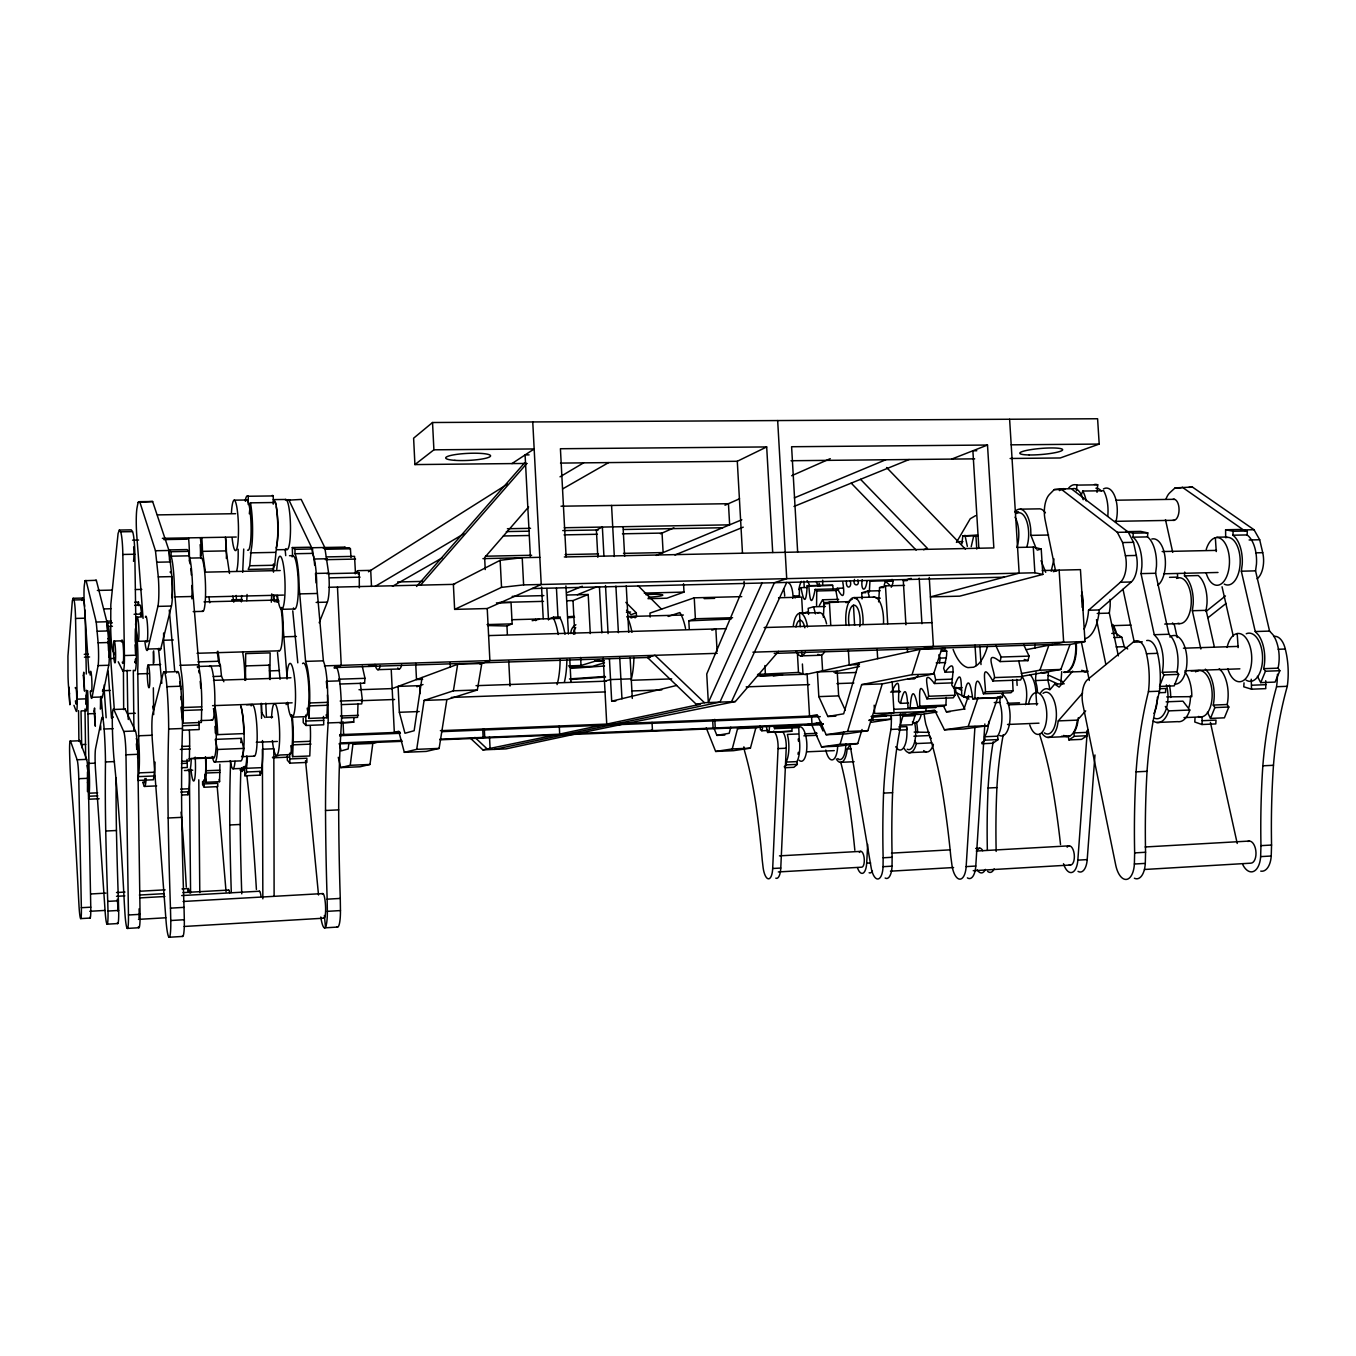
<?xml version="1.0" encoding="UTF-8"?>
<svg xmlns="http://www.w3.org/2000/svg" width="1356" height="1356" viewBox="0 0 1356 1356"><rect width="100%" height="100%" fill="white"/><g stroke="black" fill="none" stroke-linecap="round" stroke-linejoin="round"><path stroke-width="1.5" d="M940.708 651.66C951.404 643.541 944.725 663.643 943.657 668.372L945.115 672.203C957.472 655.067 951.641 677.458 951.861 685.255L953.76 687.933C962.201 664.135 960.929 684.797 961.862 695.798L963.997 697.035C967.269 675.288 970.438 681.119 972.727 698.815L974.913 698.442C975.167 682.882 976.625 671.118 983.422 693.797L985.456 691.814C985.49 682 980.422 659.185 992.863 681L1020.627 680L1022.322 676.593L1018.695 660.796M169.127 549.909L171.059 551.706L171.127 556.18A31.341 3.627 88.2 0 1 174.432 589.284L180.907 669.491A31.764 3.746 87.9 0 1 183.314 707.51L183.043 723.155L201.383 722.46L201.705 706.849A31.697 3.949 87.9 0 0 199.23 668.915L192.569 588.86A31.273 3.831 88.2 0 0 189.162 555.824L189.094 551.367L187.06 549.57L169.127 549.909L169.483 560.248M248.233 504.534L248.25 496.262L273.268 495.923L273.234 504.178M983.422 693.797L1010.966 692.746L1013.051 690.78L1012.593 679.881M87.462 791.616L87.513 782.598M799.26 595.759L799.481 588.843L800.972 587.673L806.888 587.521M850.043 744.614L871.128 867.535A16.069 6.187 86.2 0 0 877.891 878.993A16.069 6.187 86.2 0 0 883.044 866.687L883.146 857.789A504.398 236.741 85 0 1 883.57 793.107A236.758 100.802 86.1 0 1 890.943 729.426A44.307 17.187 87.7 0 0 891.333 716.782M287.218 678.814L283.302 629.642A29.646 4.661 88.2 0 0 281.709 607.454M885.146 878.027A16.052 6.238 86.2 0 0 892.028 866.162L892.129 857.28A503.754 238.503 85 0 1 892.587 792.667A236.486 101.581 86.1 0 1 900.028 729.053A44.256 17.323 87.7 0 0 900.316 713.849M135.363 628.76L135.176 640.829A11.696 1.186 88 0 1 136.261 653.626M292.303 547.553L309.761 547.231L312.524 548.977L312.558 553.384A30.866 5.255 88.4 0 1 316.745 585.962L323.389 660.83L324.694 664.915A31.29 5.424 87.9 0 1 327.508 702.323L326.847 717.748L308.999 718.426L309.626 702.967A31.341 5.221 87.9 0 0 306.846 665.474L305.592 661.389L299.083 586.385A30.917 5.051 88.3 0 0 294.998 553.74L294.964 549.316L292.303 547.553L292.54 555.824M946.251 697.425L945.912 705.12L943.962 706.205L917.859 707.222C914.012 687.577 911.266 690.628 910.062 708.51L908.096 708.069C907.028 694.916 905.655 681.254 900.486 703.357L898.638 701.459C898.147 693.238 901.452 671.644 891.909 691.374L899.774 691.085M1134.379 864.026L1134.65 852.89A674.627 420.411 82.6 0 1 1136.091 771.852A304.422 166.432 85.2 0 1 1148.447 691.611A55.41 26.9 88.1 0 0 1146.464 653.711A20.374 10.001 88.3 0 0 1133.192 642.185L1087.58 679.61A19.594 9.272 87.8 0 0 1082.919 704.696L1115.734 865.128A20.086 9.662 85.5 0 0 1126.158 879.434A20.086 9.662 85.5 0 0 1134.379 864.026L1145.295 863.382L1145.566 852.263A673.474 423.14 82.5 0 1 1147.04 771.327A303.981 167.602 85.1 0 1 1159.516 691.187A55.342 27.086 88.1 0 0 1157.549 653.338A20.34 10.085 88.3 0 0 1146.684 640.54M1242.74 864.586A19.798 10.492 85.1 0 0 1253.673 871.366A19.798 10.492 85.1 0 0 1260.639 856.619L1260.961 845.652A661.575 451.09 81.4 0 1 1262.843 765.801A299.286 179.755 84.7 0 1 1276.555 686.729A54.579 29.171 88.1 0 0 1277.454 674.237M1260.741 871.128A19.764 10.56 85.1 0 0 1271.233 856.009L1271.555 845.042A660.491 453.582 81.2 0 1 1273.47 765.293A298.862 180.857 84.6 0 1 1287.285 686.305A54.511 29.357 88.1 0 0 1285.285 649.032A20.035 10.916 88.4 0 0 1273.589 636.456M976.778 549.044L975.964 536.705L973.761 535.756L971.218 546.621M340.051 723.002L353.73 722.189L353.899 717.629M241.368 601.895L241.656 595.555M242.69 572.3L243.724 549.044M246.775 600.725L247.063 594.47M245.639 680.407A28.323 4.034 88 0 0 245.504 673L245.69 653.609L270.149 652.863L269.912 672.203A28.239 4.288 88 0 1 270.03 679.593M249.741 565.757L251.233 549.655A29.374 4.288 88.5 0 0 250.436 502.839L275.59 502.483A29.29 4.56 88.5 0 1 276.302 549.163L274.692 565.232L273.048 568.893L248.216 569.418L249.741 565.757L274.692 565.232M743.868 746.817A39.036 13.34 87.6 0 0 744.546 750.919A176.772 56.24 86.7 0 1 755.817 803.854A322.084 96.937 86.5 0 1 762.241 860.145L763.157 867.942A14.306 4.899 86.4 0 0 768.428 878.807A14.306 4.899 86.4 0 0 772.683 868.501L778.056 748.58A14.441 5.034 87.5 0 0 773.632 731.172M775.802 878.18A14.289 4.949 86.4 0 0 780.768 868.043L786.226 748.224A14.424 5.068 87.5 0 0 783.056 732.155M326.813 573.69L359.238 572.978L359.34 587.792M784.87 767.699L793.887 767.293L797.345 764.377L796.955 761.614A20.171 7.17 87.5 0 0 799.209 738.579L798.684 725.613M271.319 602.2L271.759 593.877M1133.04 537.179L1133.243 533.162L1126.158 531.654L1140.616 531.383L1147.769 532.891L1147.549 536.908A28.086 13.865 89.7 0 1 1156.448 566.418L1155.617 573.266L1168.94 634.252L1172.092 637.896A28.425 14.255 88.3 0 1 1177.025 671.796L1178.703 674.373L1174.245 685.865L1159.533 686.424L1163.957 674.915L1162.278 672.322A28.476 14.119 88.3 0 0 1157.38 638.371L1154.261 634.71L1141.023 573.622L1141.854 566.757A28.137 13.729 89.7 0 0 1133.04 537.179L1147.549 536.908M857.433 867.637A14.153 5.373 86.3 0 0 863.009 873.179A14.153 5.373 86.3 0 0 866.687 863.162L867.687 844.432M134.651 605.352L140.363 605.2L141.736 614.065L141.566 616.946L135.854 617.099M355.425 572.351L354.543 556.35L326.389 556.909M78.902 740.918L78.546 710.663M1200.874 649.015L1192.348 610.725L1193.178 604.234A26.764 13.594 89.2 0 0 1184.483 575.876L1184.703 572.062M1195.009 718.239L1194.789 722.019L1201.958 724.511L1215.79 723.918L1216.01 720.121L1202.179 720.697L1201.958 724.511M86.106 703.391L86.157 695.018M1257.419 676.322L1260.724 682.627L1275.081 682.085L1279.861 670.712L1278.081 668.152A28.086 15.187 88.4 0 0 1272.928 634.693L1269.572 631.099L1255.554 570.859L1256.47 564.079A27.764 14.763 89.9 0 0 1247.096 534.942L1247.334 530.976L1239.706 529.484L1225.604 529.755L1225.671 537.637M99.141 798.752L88.632 799.226L89.208 793.209A21.781 1.763 87.7 0 0 89.021 768.428L87.92 710.29A21.95 1.78 87.9 0 0 87.615 690.577M85.699 759.411L85.004 709.019M1260.724 682.627L1265.453 671.237L1263.69 668.678A28.137 15.052 88.3 0 0 1258.571 635.15L1255.249 631.54L1241.333 571.198L1242.232 564.418A27.798 14.628 89.9 0 0 1232.909 535.213L1233.146 531.247L1225.604 529.755M1244.028 682.865L1243.774 686.814L1251.503 689.187L1265.775 688.645L1265.707 680.695M769.598 725.901L769.038 732.189L767.598 732.426L766.343 726.443M924.165 714.222A47.392 19.679 87.8 0 0 925.86 724.29A211.807 80.716 86.3 0 1 941.895 788.192A382.528 136.583 86.1 0 1 950.793 856.484L952.065 865.959A17.408 7.255 86 0 0 959.76 879.146A17.408 7.255 86 0 0 966.15 866.603L974.964 726.443M1251.503 689.187L1251.266 679.22M823.668 606.488L823.923 602.589L822.584 599.776L838.635 599.352M917.859 707.222L919.758 706.137C919.639 694.611 918.232 677.102 926.945 698.832L953.268 697.832L954.963 695.272L954.268 687.475M967.37 877.874A17.374 7.305 86 0 0 975.778 866.043L984.846 723.951M189.365 730.494A30.391 3.644 87.8 0 1 189.62 746.122L189.332 760.987L181.518 761.309M981.88 743.715L992.931 743.241L998.118 739.579L997.541 736.189A24.578 10.662 87.6 0 0 1001.152 707.985L999.83 702.374L1000.236 696.12M1037.459 691.984A23.544 10.543 87.9 0 0 1036.781 685.882L1035.476 680.543L1036.052 672.22M1049.68 689.458A23.51 10.645 87.9 0 0 1049.137 685.424L1047.832 680.085L1048.408 671.779M1060.85 683.831L1061.714 671.576M219.858 764.275A23.679 3.102 87.7 0 1 219.825 770.174L219.553 781.683L205.909 782.276L206.163 770.75A23.713 2.983 87.7 0 0 205.993 758.614M360.34 683.17L362.374 700.255L361.679 703.883L341.526 704.611M1063.494 863.721A17.17 7.899 85.7 0 0 1071.833 872.467A17.17 7.899 85.7 0 0 1077.834 860.145L1087.342 730.24M1078.003 871.349A17.153 7.95 85.7 0 0 1087.207 859.602L1094.97 754.953M123.667 709.578L123.43 669.678M155.059 762.089A26.984 2.865 87.8 0 1 154.415 772.225L153.398 779.785L137.837 780.446L138.787 772.886A27.018 2.712 87.8 0 0 138.787 741.986L137.736 669.457A27.29 2.763 88 0 0 136.803 636.049L135.549 623.777M133.922 729.867L133.312 670.237M1055.646 571.334L1045.086 519.721A19.154 8.78 -89.8 0 1 1049.459 494.431L1054.256 489.584L1060.799 488.889L1117.344 532.332L1122.599 542.553L1125.412 555.689A20.12 9.729 89.6 0 1 1120.412 582.249L1088.546 610.251L1088.326 613.031A35.629 16.611 89 0 1 1084.122 629.116M1060.799 488.889L1071.291 488.736L1128.243 532.128L1133.531 542.332L1136.362 555.452A20.103 9.797 89.7 0 1 1131.311 581.978L1099.207 609.946L1098.97 612.726A35.578 16.73 89.1 0 1 1085.105 638.693M340.22 684.017L364.578 683.187L364.984 678.322L362.272 666.186M961.896 543.875L962.794 535.942L977.574 535.027M1076.444 490.753L1076.969 485.109L1097.733 484.821L1097.021 492.347M242.605 768.801L242.334 771.53L241.622 767.733M249.334 513.805L250.436 502.839M310.27 725.85A30.002 4.983 87.8 0 1 310.371 741.291L309.778 755.97L292.642 756.682L293.184 741.969A30.052 4.797 87.8 0 0 292.116 715.137M857.873 579.775C860.399 587.199 851.89 586.08 854.5 579.419M767.598 732.426L791.785 731.257L792.175 727.816M1118.344 655.863L1109.344 613.115L1110.106 606.556A27.035 12.865 89.1 0 0 1110.022 599.42M75.173 687.899C77.207 683.729 77.156 713.917 75.428 700.866M348.899 743.19L348.17 748.953L341.136 750.902L339.712 744.936M338.271 757.326L340.712 767.598L350.221 765.309L352.916 744.224L356.645 743.173M1214.264 646.541L1206.145 610.336L1206.976 603.844A26.713 13.713 89.2 0 0 1198.229 575.537L1184.483 575.876M340.712 767.598L360.086 766.767L369.985 764.462L372.815 743.427L376.697 742.359M87.462 782.802L87.496 771.886M845.941 602.674L849.517 601.64L829.397 602.183L824.143 603.708L823.329 617.183M936.199 662.898L939.505 662.762L940.166 658.101L938.844 654.779M850.89 743.935L847.195 749.02L846.534 753.529A20.052 7.509 87.4 0 1 836.313 758.987M422.055 677.491L414.139 730.715L404.969 733.257L399.359 712.29L398.088 686.39L419.868 685.644L420.258 693.577M972.727 698.815L1002.287 697.408L1002.915 693.153M391.24 669.762L394.325 732.477L398.732 731.24L404.325 752.326L416.716 749.343L424.089 700.425L453.413 690.814L477.346 689.984L481.804 663.474L457.667 664.254L453.413 690.814M904.503 585.402L885.468 585.86L879.569 587.589L878.62 601.878M869.298 592.199L869.959 581.165L893.028 580.605M404.325 752.326L426.242 751.41L439.124 748.41L446.87 699.594L477.346 689.984M85.055 580.69L96.327 580.3L106.87 621.76L108.836 642.507A17.492 1.576 88 0 1 108.734 665.254L102.412 696.95L92.089 697.306L98.09 665.576A17.509 1.509 88 0 0 98.141 642.812L96.225 622.048L86.089 580.521L85.055 580.69L84.428 584.606A16.764 1.373 88 0 0 84.428 606.437L88.937 672.864M833.279 588.894L832.635 585.3L807.227 585.69C806.328 600.454 804.481 606.352 800.972 587.673M1082.613 693.052L1058.29 720.9L1057.256 726.426A24.408 11.119 87.6 0 1 1042.052 733.427M1085.681 710.849L1077.444 720.121L1076.393 725.63A24.357 11.272 87.6 0 1 1063.714 735.393M144.939 641.88A21.476 2.271 88 0 0 147.838 649.049L160.822 648.66L171.432 606.047A22.391 2.576 88.2 0 0 171.89 576.605L168.992 550.485L152.618 501.5L139.719 501.669L138.109 502.364L137.058 507.669A21.221 2.204 88.3 0 0 136.787 535.603L143.075 618.387M1051.205 571.249L1053.985 558.926M147.838 649.049L157.889 606.386A22.425 2.458 88.2 0 0 158.296 576.893L155.465 550.739L139.719 501.669M992.863 681L994.524 677.593C994.372 669.711 983.795 648.643 1000.05 661.592L1001.135 657.033L995.897 645.812M1000.05 661.592L1027.984 660.626L1029.102 656.101L1023.763 644.914M137.719 605.166L138.482 602.115L134.702 602.217M730.765 727.189L729.189 733.291L716.883 735.393L713.832 727.799M706.256 727.935L715.646 751.444L732.257 748.936L737.579 728.613L744.071 727.477M767.988 730.511L761.818 730.765L762.564 727.969M715.646 751.444L733.477 750.682L750.41 748.156L755.851 727.867L762.462 726.731M858.84 662.813L843.669 713.798L827.855 716.493L818.821 696.628L817.397 671.932L837.211 671.254L838.652 695.882L845.33 710.29M884.265 584.961L885.383 581.199L893.231 581.012M812.058 725.613L821.55 746.885L840.059 744.308L843.652 732.24M807.125 674.186L809.532 716.087L817.176 714.748L826.16 734.715L847.551 731.477L861.636 684.627L912.046 674.678L933.623 673.932L941.827 648.643L920.08 649.338L912.046 674.678M905.842 713.917L901.808 714.087L902.876 716.188L900.147 725.24L912.232 724.731L914.995 715.697L913.91 713.595M821.55 746.885L838.94 746.122L857.755 743.546L862.043 729.494M826.16 734.715L846.11 733.884L867.891 730.647L882.281 683.882L933.623 673.932M926.945 698.832L928.606 696.272C928.419 688.543 921.605 666.796 934.437 683.526L935.674 679.729L934.013 672.593M84.614 606.285A15.814 1.288 88 0 0 83.564 599.725L82.75 598.064L73.139 598.284L72.343 600.725L67.936 656.101L68.02 675.83A15.221 1.136 87.9 0 0 69.546 693.814M968.557 695.492L963.98 709.052L946.403 711.798L943.691 706.459M904.113 714.968L934.555 710.12L944.454 729.782L968.184 726.477L978.083 697.56M819.363 605.505L822.584 599.776M81.902 600.488L82.75 598.064M944.454 729.782L963.862 728.969L987.965 725.663L998.05 696.798M1021.288 673.525L1039.899 670.186L1048.917 645.185L1070.02 644.49L1085.003 641.558L1080.444 569.639L1042.34 570.537M134.515 670.406A19.492 1.966 88 0 0 136.312 655.185L134.837 554.231A19.713 2 88.2 0 0 132.481 531.62L131.244 529.857L119.345 530.06L118.091 533.467L110.819 604.488L110.734 629.031A18.798 1.746 88 0 0 112.853 650.965L114.65 654.575M1022.339 676.254L1060.85 669.457L1070.02 644.49M839.127 588.809L815.193 589.402C811.041 609.522 809.769 598.521 808.837 585.894L807.227 585.69M181.789 795.006L187.976 794.735L188.925 788.768A21.56 2.576 87.7 0 0 189.433 769.835M843.364 588.114L837.245 588.267L836.042 591.352L837.839 601.301M319.169 622.76L327.355 602.132A22.018 3.865 88.4 0 0 328.644 573.164L324.796 547.502L301.202 499.432L286.235 500.296L290.37 500.245M1219.23 668.661L1222.349 672.203A27.052 14.085 87.8 0 1 1227.163 704.527L1228.824 707.018L1224.4 717.832L1210.501 718.409L1214.874 707.578L1213.23 705.086A27.086 13.967 87.8 0 0 1208.433 672.712L1205.348 669.152M1081.241 494.94L1082.817 491.041L1103.665 490.753A26.696 12.662 -89.7 0 1 1107.784 516.144M891.248 587.25L892.977 582.995L892.062 579.368M867.026 581.216C865.145 594.081 860.518 589.572 862.196 579.69M358.001 703.578L357.577 717.392L341.593 717.985M762.072 583.012L708.324 702.561L706.747 674L744.291 585.453L744.071 581.436M262.471 740.545A26.679 3.949 87.7 0 1 261.657 767.649L261.962 771.327L260.132 775.124L244.928 775.785L246.673 771.988L246.368 768.293A26.713 3.797 87.7 0 0 247.351 758.241M731.511 701.696L786.734 582.419M87.004 765.496L88.309 774.31L88.632 799.226M792.667 598.369L793.938 595.979L799.786 595.826M956.421 542.4L970.218 518.789L975.693 515.602M358.357 574.419L359.238 572.978M1064.24 683.78L1054.68 684.136L1049.934 689.746L1047.154 688.695A24.408 11.119 87.6 0 0 1040.086 693.713M1072.715 671.135L1059.121 687.102L1054.68 684.136M627.32 723.273L735.359 701.544L778.564 651.355M774.615 728.63L775.937 727.104L798.837 726.172L797.481 727.697L774.615 728.63L773.547 726.104M528.62 506.958L484.634 557.587L485.245 569.588M420.563 585.131L526.823 463.498M416.546 586.487L524.552 462.905M355.238 573.825L358.035 570.656L370.713 570.368L371.51 586.453M1257.148 578.826A19.798 10.611 90 0 0 1262.724 552.689L1259.69 539.756L1254.012 529.721L1192.416 487.058L1175.11 487.889L1169.872 492.686A18.899 9.526 -89.4 0 0 1166.058 498.923M784.209 766.818L786.48 764.869L797.345 764.377M1010.135 458.481L1060.223 457.972L1099.207 444.073L1097.597 418.75L432.53 422.513L413.614 438.191L414.919 464.583L526.789 463.43M1205.959 611.505L1225.451 595.945M1208.077 617.692L1226.078 603.437M414.919 464.583L433.903 449.819L534.162 448.955L511.958 463.583M344.288 547.824L345.288 547.112L311.727 547.756L288.726 499.601M981.744 742.58L985.168 740.139L998.118 739.579M1068.308 736.596L1068.901 739.918L1074.393 736.291L1087.071 735.732L1086.478 732.393A24.323 11.39 87.6 0 0 1087.987 729.833M1087.071 735.732L1081.529 739.376L1068.901 739.918M354.577 572.876L358.035 570.656M368.442 571.808L507.398 484.16M816.753 723.155L815.21 724.104L823.143 723.782M852.534 598.962L850.348 600.301A45.646 17.442 88.4 0 0 848.263 602.369M375.036 586.436L463.905 533.772M560.028 476.82L583.605 462.854M392.443 586.334L442.141 557.892M562.825 488.804L608.624 462.599M454.633 609.386L501.534 587.368L523.619 584.894L522.213 557.672L500.144 560.299L453.379 584.351L454.633 609.386L487.228 608.539L541.23 584.47L532.755 421.936M560.52 463.091L737.291 461.277L766.682 446.938L772.7 552.485M335.034 668.22L341.237 665.338L337.474 587.08M660.406 533.806L673.915 527.84M724.985 505.229L739.545 498.788M791.667 475.736L830.262 458.65M566.757 592.741L582.317 586.25M656.253 555.435L741.834 519.755M794.362 497.872L885.79 459.752M152.618 501.5L138.109 502.364M577.317 594.759L596.826 586.809M674.915 554.994L743.241 527.145M793.989 506.449L909.164 459.515M487.618 625.557L506.941 625.98L512.144 623.879L511.043 602.522L496.415 602.912M566.689 600.759L573.012 600.589L588.199 594.487L590.284 633.574M532.145 620.692L539.468 619.2M951.658 459.091L987.507 445.039L993.846 547.926L564.333 556.96M549.027 618.946L553.536 617.183L560.248 617.014L560.316 618.387A39.833 10.56 88.2 0 1 564.994 634.303M392.07 688.628L459.616 663.542M416.784 686.746L422.987 684.526M479.99 664.135L489.889 660.592L487.228 608.556M683.543 583.741L684 592.097L666.915 598.199L647.965 598.674M636.523 617.014L636.303 612.827L630.998 614.692L626.54 610.234M631.015 617.963L635.015 616.573L635.083 617.946M741.749 596.623L694.238 597.827L649.948 613.115L650.168 617.065M760.292 675.983L782.548 674.83L773.327 675.983M668.169 616.438L679.865 612.556L680.373 613.336A41.595 12.95 88.3 0 1 685.56 628.506M804.362 612.878L806.396 612.234A43.375 15.764 88.3 0 1 808.464 612.319M689.272 629.269L688.814 620.845L695.391 618.76L732.596 617.709M923.538 549.722L927.504 548.468L860.535 479.329M339.627 735.732L343.627 734.494L343.034 721.867M272.454 757.326L279.929 755.021L288.32 754.665M568.52 665.898L581.029 665.491L599.25 659.948M711.798 630.167L715.849 628.947L717.104 651.287M604.488 662.762L592.487 666.338L569.469 667.084M825.414 606.471L813.532 606.793L808.193 608.352L808.549 614.454M862.06 598.945L861.687 592.792L867.67 591.047L880.163 590.724M905.927 624.794L903.299 580.673L911.181 578.385M1037.17 550.129L1041.222 548.977L1042.815 574.419L959.692 596.148L930.419 596.911L1019.153 573.147L1009.61 419.258M604.454 681.221L610.539 679.559L631.252 678.847M1053.239 571.69L1057.307 570.622M442.259 731.63L820.261 716.646M609.42 658.677L611.692 701.171L676.61 685.458M439.853 739.206L652.456 730.325L652.016 722.375M804.989 674.661L933.403 646.405L929.25 577.385M833.72 672L859.45 666.44M941.183 648.778L945.217 647.897M470.6 738.393L482.855 749.868L554.536 735.155M704.459 702.713L654.999 655.304L647.439 657.49L696.425 704.408L704.459 702.713L735.359 701.544M600.844 725.341L559.689 734.071L559.282 726.053M494.431 749.376L719.934 702.12L774.429 582.724L786.717 578.656L777.666 420.563M573.724 734.376L505.991 748.885L482.855 749.868M579.029 733.291L621.251 724.528M1026.289 649.694L1063.663 642.236L1059.138 570.147M652.456 730.325L650.473 730.698L811.973 723.867L811.617 717.612M805.091 725.002L821.465 722.307M871.111 716.476L894.011 712.748L892.18 681.627M869.145 720.545L873.095 719.9L872.857 715.782M95.259 580.47L96.327 580.3M871.23 722.324L891.367 719.172L891.129 715.053M937.081 712.002L922.877 714.222L872.654 716.222M757.546 674.441L798.498 672.44L802.972 673.915L802.396 663.999M1188.839 487.397L1192.416 487.058M567.825 616.777L574.113 616.302M626.421 612.319L630.608 612.014M568.367 617.726L574.622 617.234M571.029 668.372L604.522 665.999M569.486 678.915L605.081 676.441M570.469 679.509L605.573 677.085M169.178 937.25A22.374 2.458 87.3 0 0 170.771 920.521L170.466 908.147A782.158 115.853 86.9 0 1 168.161 817.99A344.627 43.612 87.3 0 1 168.669 729.02A61.732 6.814 87.9 0 0 166.907 686.678A22.73 2.542 87.9 0 0 163.127 673.457L152.77 713.714A21.781 2.339 87.8 0 0 152.414 741.393L166.042 920.809A22.374 2.458 87.3 0 0 169.178 937.25L182.602 936.437M324.559 927.86L337.576 927.063M890.434 871.179L953.59 867.535M89.682 917.385A15.408 1.22 87.5 0 0 90.767 907.181L88.293 778.293A15.56 1.254 87.7 0 0 86.631 759.377L79.75 740.749L70.529 741.122A15.119 1.119 87.8 0 0 69.614 752.275A42.07 3.17 87.8 0 0 70.834 780.005A189.586 13.221 87.6 0 1 75.224 837.381A344.288 22.628 87.5 0 1 78.58 898.231L79.055 906.672A15.425 1.17 87.5 0 0 80.665 918.605L90.021 918.063M138.482 919.368L165.822 917.775M973.235 870.705L1070.477 865.026M107.141 924.182A17.492 1.492 87.5 0 0 108.005 911.046L107.734 901.384A561.604 59.986 87.2 0 1 105.734 831.025A260.352 24.916 87.4 0 1 105.48 761.953A48.257 4.17 87.8 0 0 104.124 729.003A17.713 1.542 87.8 0 0 101.734 718.324L95.581 748.546A17.136 1.441 87.7 0 0 95.53 770.191L105.124 911.385A17.492 1.492 87.5 0 0 107.141 924.182L117.735 923.555M170.771 920.521L184.314 919.724L184.026 907.367A780.548 121.057 86.9 0 1 181.772 817.346A344.051 45.612 87.3 0 1 182.467 728.494A61.647 7.136 87.9 0 0 180.704 686.221A22.696 2.661 87.9 0 0 176.788 673.017M320.796 917.012A22.001 3.729 87.1 0 0 325.067 927.64A22.001 3.729 87.1 0 0 327.355 911.334L340.458 910.571L340.271 898.418A762.292 179.026 86.4 0 1 338.678 809.871A337.424 68.02 87 0 1 341.492 722.426A60.63 10.695 87.9 0 0 339.678 680.865A22.306 3.983 87.9 0 0 334.068 667.949M1260.639 856.619L1271.233 856.009M138.295 926.877A19.069 1.865 87.4 0 0 140.075 914.334L137.753 754.309A19.306 1.932 87.8 0 0 135.414 730.986L125.125 709.069L113.819 709.476A18.611 1.712 87.8 0 0 112.311 723.477A51.952 4.831 87.8 0 0 113.87 757.58A230.486 19.526 87.5 0 1 119.904 828.058A414.343 32.73 87.4 0 1 124.328 903.164L124.955 913.605A19.086 1.78 87.4 0 0 127.294 928.436L138.804 927.741M184.196 926.47L324.016 918.182M1144.498 869.484L1250.774 863.179A11.085 5.865 85.1 0 0 1255.809 850.568A11.085 5.865 85.1 0 0 1247.825 841.483M107.734 901.384L118.413 900.774A560.791 62.766 87.2 0 1 116.447 830.499A260.013 26.069 87.4 0 1 116.108 777.988M883.146 857.789L892.129 857.28M183.077 901.486L322.847 893.57M1145.142 846.975L1249.317 841.059M80.665 918.605A15.425 1.17 87.5 0 0 81.36 907.706L90.767 907.181M772.683 868.501L780.768 868.043M866.687 863.162L870.637 862.941M89.767 911.3L104.565 910.452M778.31 871.942L861.721 867.179A7.916 3 86.3 0 0 864.06 857.162A7.916 3 86.3 0 0 859.365 852.449M108.005 911.046L118.667 910.435L118.413 900.774M883.044 866.687L892.028 866.162M170.466 908.147L184.026 907.367M327.355 911.334L327.152 899.181L340.271 898.418M1134.65 852.89L1145.566 852.263M1260.961 845.652L1271.555 845.042M127.294 928.436A19.086 1.78 87.4 0 0 128.464 914.995L140.075 914.334M966.15 866.603L975.778 866.043M1077.834 860.145L1087.207 859.602M91.14 893.943L105.938 893.112M116.497 892.536L124.955 892.062M139.753 891.248L165.11 889.841M182.009 888.909L188.348 888.553M779.48 855.856L860.806 851.365M116.514 896.316L124.82 895.858M139.363 895.045L164.296 893.655M182.992 892.604L228.689 890.061M891.485 853.127L950.42 849.839M975.676 848.432L979.88 848.212M139.651 897.926L164.89 896.502M181.704 895.57L259.471 891.214M976.286 851.043L1069.274 845.839M105.734 831.025L116.447 830.499M231.3 892.485A552.248 91.53 86.9 0 1 229.791 824.973L240.198 824.465A256.233 39.239 87.2 0 1 240.859 768.937M883.57 793.107L892.587 792.667M987.354 850.144A496.957 256.826 84.6 0 1 988.117 788.005L996.914 787.582A233.368 110.463 85.8 0 1 1003.254 734.664M168.161 817.99L181.772 817.346M327.152 899.181A763.801 174.297 86.4 0 1 325.525 810.498L338.678 809.871M1136.091 771.852L1147.04 771.327M1262.843 765.801L1273.47 765.293M204.231 787.243L217.791 786.633L217.74 783.327L204.18 783.921L204.231 787.243L202.62 784.768L202.569 781.463M89.208 793.209L97.649 792.836M180.636 789.124L188.925 788.768M786.48 764.869L786.09 762.089L796.955 761.614M840.11 762.36L854.111 761.716M89.394 796.226L97.835 795.836M180.857 792.107L189.145 791.735M206.163 770.75L219.825 770.174M240.012 770.038L244.063 769.869M350.221 765.309L369.985 764.462M732.257 748.936L750.41 748.156M840.059 744.308L857.755 743.546M206.587 773.005L220.248 772.428M70.529 741.122L77.139 759.767A15.577 1.203 87.7 0 1 78.767 778.7L88.293 778.293M778.056 748.58L786.226 748.224M1061.528 736.257L1069.918 735.901M139.041 776.615L154.686 775.954M246.673 771.988L261.962 771.327M1047.629 737.41L1066.647 736.596M904.266 748.682A21.916 8.797 87.5 0 0 916.368 743.563L931.894 742.885M847.195 749.02L851.229 748.834M806.888 751.817L834.279 750.631M144.329 786.446L156.652 785.904M908.656 752.665L926.012 751.902M769.038 732.189L791.785 731.257M898.825 726.952L906.842 726.613L906.723 729.799L898.706 730.138M1058.29 720.9L1077.444 720.121M716.883 735.393L724.833 735.071M105.48 761.953L114.48 761.58M192.806 758.207L213.79 757.343M890.943 729.426L900.028 729.053M1007.525 724.477L1038.984 723.172M189.026 758.851L213.892 757.835M241.538 756.682L254.436 756.14M416.716 749.343L439.124 748.41M847.551 731.477L867.891 730.647M968.184 726.477L987.965 725.663M1183.991 717.612L1201.602 716.883M88.648 763.428L95.005 763.157M798.294 733.969L787.395 734.427L788.311 739.037A20.187 7.102 87.5 0 1 786.09 762.089M804.447 733.816L817.075 733.291M272.641 757.818L289.048 757.123M803.854 735.85L816.498 735.325M214.367 761.987L240.249 760.902A30.205 4.254 87.8 0 0 243.656 748.41L241.266 738.342L215.265 739.376L217.519 749.478A30.29 3.949 87.8 0 1 212.248 756.462M1156.685 722.494L1177.601 721.629A27.154 13.763 87.8 0 0 1189.788 710.019L1182.94 701.171L1166.143 701.832M181.416 763.479L187.23 763.242L187.043 759.394M289.862 763.157L289.828 758.936L306.863 758.224L306.88 762.428L289.862 763.157L287.319 760.174L287.286 755.987M914.164 732.087L929.233 732.359M913.876 736.206L929.352 735.545L931.148 738.444M181.484 767.75L187.298 767.496L187.23 763.242M184.433 770.547L192.755 770.191M138.787 772.886L154.415 772.225M233.113 768.784L244.538 768.293M246.368 768.293L261.657 767.649M985.168 740.139L984.592 736.749L997.541 736.189M1074.393 736.291L1073.799 732.935L1086.478 732.393M81.004 711.036L81.665 744.563L85.767 744.41M339.644 734.647L400.19 732.257M440.378 730.664L817.651 715.765M935.64 711.103L874.671 713.51L874.179 705.188M339.763 735.681L400.427 733.291M827.855 716.493L835.838 716.171M946.403 711.798L950.302 711.629M871.603 716.663L886.095 716.087L871.891 716.866M902.876 716.188L914.995 715.697M256.284 742.274L277.319 741.444M181.772 746.444L189.62 746.122M293.184 741.969L310.371 741.291M1213.23 705.086L1227.163 704.527M869.027 720.07L891.367 719.172M180.314 749.393L190.128 748.987M293.828 744.8L311.033 744.105M1214.874 707.578L1228.824 707.018M340.373 742.935L401.681 740.444M817.126 724.324L823.041 724.087M338.983 743.885L402.122 741.325M439.988 739.8L823.228 724.274M822.685 724.596L807.278 724.714M217.519 749.478L243.656 748.41M1153.193 720.968A27.222 13.577 87.8 0 0 1168.686 710.883L1189.788 710.019M352.916 744.224L372.815 743.427M737.579 728.613L755.851 727.867M113.819 709.476L123.684 731.426A19.323 1.848 87.8 0 1 125.972 754.784L137.753 754.309M77.139 759.767L86.631 759.377M928.606 696.272L954.963 695.272M182.907 725.714L199.095 725.104L198.908 721.087M323.677 720.392L323.694 724.782L305.981 725.46L305.947 721.053L323.677 720.392L323.474 716.426M1159.482 688.712L1165.753 688.475L1165.533 692.492L1159.261 692.73M1251.757 685.221L1266.029 684.678M104.124 729.003L113.141 728.664M963.997 697.035L972.354 696.713M168.669 729.02L182.467 728.494M325.525 810.498A337.983 66.173 87 0 1 328.135 722.934L341.492 722.426M1148.447 691.611L1159.516 691.187M1276.555 686.729L1287.285 686.305M341.051 722.663L353.73 722.189M974.913 698.442L1002.287 697.408M123.684 731.426L135.414 730.986M182.992 730.189L199.162 729.562L199.095 725.104M900.486 703.357L908.401 703.052M138.261 735.8L151.991 735.257M994.253 702.594L999.83 702.374M919.758 706.137L945.912 705.12M1007.067 703.306L1019.526 702.815M214.926 726.392A12.984 1.695 87.8 0 1 215.333 733.054L217.672 734.63L243.877 733.596A30.205 4.254 87.8 0 0 241.012 706.018M1166.736 696.882L1191.805 696.645A27.154 13.763 87.8 0 0 1185.025 672.017M908.096 708.069L931.996 707.137M910.062 708.51L935.996 707.493L933.996 707.052M893.807 709.29L925.877 708.035M1008.423 704.832L1037.764 703.679M424.089 700.425L446.87 699.594M861.636 684.627L882.281 683.882M87.699 713.815L94.988 713.544M183.84 710.459L202.247 709.781M310.321 705.866L328.237 705.222M1163.957 674.915L1178.703 674.373M1265.453 671.237L1279.861 670.712M934.437 683.526L952.776 682.865M127.142 670.339L127.803 713.561L135.38 713.29M1035.476 680.543L1047.832 680.085M953.76 687.933L962.031 687.628M611.692 701.171L615.844 701.018M890.587 692.085L900.52 691.713M272.556 717.019L266.437 717.239L265.793 703.103M399.359 712.29L419.174 711.544M818.821 696.628L838.652 695.882M200.739 720.561L212.4 720.138M292.286 717.138L305.625 716.646M340.475 716.002L358.476 715.324M985.456 691.814L1013.051 690.78M696.425 704.408L700.272 704.273L606.742 724.087L603.234 658.118M73.953 705.34L76.156 711.103A15.696 1.22 87.9 0 0 77.173 699.154L86.784 698.815L86.615 690.543M359.001 689.729L392.172 688.594M476.024 685.678L606.335 681.153M631.625 680.271L671.729 678.881M758.258 675.881L806.803 674.203M835.11 673.22L856.026 672.491M945.115 672.203L953.353 671.915M1039.899 670.186L1060.85 669.457M212.553 705.662L292.133 702.815M340.17 701.052L362.374 700.255M935.674 679.729L951.997 679.153M994.524 677.593L1022.322 676.593M1184.907 670.796L1239.893 668.83M246.538 704.764L252.063 704.561M360.967 700.696L394.596 699.493M451.362 697.442L604.81 691.933M632.201 690.95L661.762 689.899M746.19 686.865L809.515 684.594M836.94 683.61L853.839 683M1191.161 670.847L1198.568 670.593M81.885 710.883L85.699 710.747A15.679 1.271 87.9 0 0 86.784 698.815M183.314 707.51L201.705 706.849M309.626 702.967L327.508 702.323M1162.278 672.322L1177.025 671.796M1263.69 668.678L1278.081 668.152M213.502 680.356L290.964 677.78M1183.432 648.202L1238.401 646.388M940.166 658.101L946.318 657.897M338.576 679.22L364.984 678.322M1001.135 657.033L1029.102 656.101M166.907 686.678L180.704 686.221M339.678 680.865L326.338 681.305A60.715 10.407 87.9 0 1 326.982 688M1146.464 653.711L1157.549 653.338M1278.132 649.27L1285.285 649.032M422.631 679.339L416.495 679.559L415.699 663.474M859.433 664.576L849.212 664.932L848.364 650.321M104.192 684.933L104.259 690.628L110.158 690.424M939.505 662.762L945.64 662.559M197.959 661.898L218.486 661.253L220.435 665.779L221.486 676.237L223.842 681.746M1111.784 633.455L1115.818 633.337L1121.785 637.286L1124.277 646.676L1127.683 648.965M98.09 665.576L108.734 665.254M148.058 664.949L160.669 664.559M179.958 665.338L198.23 664.762M305.592 661.389L323.389 660.83M1154.261 634.71L1168.94 634.252M1255.249 631.54L1269.572 631.099M197.739 666.491L220.435 665.779M1113.7 637.54L1121.785 637.286M245.114 665.932L269.505 665.169M118.243 661.779L122.735 670.779L130.583 670.542M324.406 665.881L717.222 653.321M752.902 652.185L1085.003 641.558M163.737 672.084L177.416 671.644M368.256 666.305L376.544 666.033M137.38 673.915L149.211 673.542M336.593 667.491L650.151 657.406M774.225 653.406L1052.612 644.439M1133.192 642.185L1142.345 641.88M269.539 678.763A20.171 3.068 88 0 0 269.42 670.898L279.489 670.559M604.301 660.694L594.437 661.169L603.742 660.864M377.731 669.678L398.969 668.983M800.684 655.897L820.007 655.27M942.945 651.287L947.047 651.151M213.214 676.508L221.486 676.237M1116.174 646.948L1124.277 646.676M84.242 654.321L88.36 654.202M197.044 653.287L279.166 650.812M1111.971 625.675L1130.955 625.099M1164.719 624.082L1179.483 623.624M122.735 670.779A19.509 1.881 88 0 0 124.413 655.541L136.312 655.185M84.428 657.202L89.598 656.982M111.141 621.065L107.107 621.167L108.378 626.404A24.476 2.22 88 0 1 110.633 652.592L110.683 658.508L114.752 658.372M487.058 624.591L512.144 623.879M731.172 619.031L688.814 620.845M1088.546 610.251L1099.207 609.946M114.073 641.049L122.43 640.812M163.618 632.981L163.635 640.252L173.297 639.981M283.218 636.828L296.405 636.439M1097.241 613.454L1109.344 613.115M1192.348 610.725L1206.145 610.336M138.176 641.303L148.668 640.998M98.141 642.812L108.836 642.507M488.618 635.591L726.341 628.642M764.123 627.54L931.979 622.641M854.127 597.606L874.501 597.081M73.139 598.284L73.919 599.962A15.831 1.237 88 0 1 75.563 618.438L85.242 618.183L86.309 674.017M876.129 598.318L880.298 598.216M96.225 622.048L106.87 621.76M823.923 602.589L837.991 602.217M108.311 622.929L112.362 622.811M824.143 603.708L828.143 603.606M108.378 626.404L112.446 626.286M97.344 631.235L108.005 630.947M511.754 619.726L560.316 618.387M683.373 615.014L626.93 616.556A39.544 11.492 88.2 0 1 631.947 632.337M627.506 616.777L635.015 616.573M793.294 625.709A21.391 7.712 88.5 0 1 800.277 613.149L819.6 612.607M231.706 599.827L242.266 599.572M808.837 585.894L832.635 585.3M1169.516 577.334L1177.296 577.131M204.027 601.878L277.844 600.047M512.178 596.386L543.858 595.606M567.062 595.013L588.199 594.487M644.253 593.097L684 592.097M879.569 587.589L883.773 587.487M157.889 606.386L171.432 606.047M316.134 602.42L327.355 602.132M1120.412 582.249L1131.311 581.978M104.514 608.912L110.87 608.759M815.193 589.402L816.753 590.979L836.72 590.47M861.687 592.792L865.84 592.674M499.228 602.488L543.502 601.352M193.196 611.607L202.773 611.37M281.455 609.336L294.574 608.997M704.171 598.64L714.646 598.369M134.091 614.268L141.736 614.065M778.547 597.759L801.65 597.149L802.599 613.709M397.613 581.961L422.852 581.385M97.361 590.436L112.175 590.097M135.431 589.555L141.787 589.402M329.067 587.267L454.582 584.334M523.619 584.894L1034.882 572.774L1042.815 574.419M174.432 596.911L192.569 596.487M298.981 593.911L316.626 593.487M1141.023 573.622L1155.617 573.266M1241.333 571.198L1255.554 570.859M532.044 588.572L1004.101 577.181M73.919 599.962L83.564 599.725M205.942 596.962L283.489 595.081M1163.618 573.791L1217.993 572.469M277.827 595.504L273.726 595.606L273.81 600.064M903.299 580.673L907.198 580.588M204.824 572.164L280.234 570.537M1162.16 551.553L1216.535 550.383M158.296 576.893L171.89 576.605M328.644 573.164L315.49 573.452A22.052 3.763 88.4 0 1 316.05 582.91M1125.412 555.689L1136.362 555.452M1255.639 552.841L1262.724 552.689M329.644 577.842L360.086 577.164M119.345 530.06L120.531 531.823A19.73 1.898 88.2 0 1 122.837 554.468L134.837 554.231M250.351 552.858L275.353 552.367M171.127 556.18L189.162 555.824M294.998 553.74L312.558 553.384M1232.909 535.213L1247.096 534.942M956.658 541.722L962.896 541.603M289.489 555.706L293.337 555.638M1216.807 537.213L1226.841 537.01M189.755 558.096L201.247 557.858M157.143 562.215L170.72 561.943M327.169 558.757L314.033 559.011L314.66 565.198M1122.599 542.553L1133.531 542.332M1249.096 539.976L1259.69 539.756M485.516 556.214L531.637 555.265M565.113 554.587L598.488 553.892M623.506 553.384L663.118 552.57L662.05 533.077L622.438 533.806M325.338 559.689L355.543 559.079M482.939 558.638L539.824 557.316M1017.559 547.434L1033.289 547.095L1041.222 548.977M506.33 531.586L529.315 531.179M562.757 530.586L598.284 529.959M623.523 529.501L722.697 527.738M162.381 538.332L236.266 537.027M1114.802 521.348L1174.381 520.297M132.566 540.163L138.583 540.061M163.788 539.603L187.247 539.18M503.364 535.976L528.501 535.518M564.079 534.874L597.437 534.264M155.465 550.739L168.992 550.485M1117.344 532.332L1128.243 532.128M1254.012 529.721L1243.435 529.925L1182.229 487.194M323.27 548.231L349.373 547.756L350.424 548.79L351.001 557.519M962.794 535.942L977.981 535.671M171.059 551.706L189.094 551.367M201.756 537.62A27.391 3.475 88.3 0 1 202.247 544.468L202.502 551.35L226.164 550.892L229.503 573.452M276.675 549.773L287.014 549.57M294.964 549.316L312.524 548.977M1018.593 511.805L1014.695 511.873A25.001 11.136 89.8 0 1 1030.713 529.094L1030.916 535.366L1048.612 535.027M1133.243 533.162L1147.769 532.891M1233.146 531.247L1247.334 530.976M324.491 549.299L350.424 548.79M1020.322 509.161L1039.832 508.839A24.933 11.289 89.9 0 1 1045.425 512.839M120.531 531.823L132.481 531.62M507.398 528.721L530.569 528.315M564.265 527.738L729.647 524.84L728.46 503.703L561.028 506.212M157.466 514.89L235.622 513.687M1116.124 500.211L1174.415 499.313M234.13 500.161L246.673 499.991M285.726 499.449L273.302 499.618A25.103 3.915 88.5 0 1 275.827 504.601M1054.256 489.584L1064.68 489.431M1175.11 487.889L1181.195 487.804M791.04 460.735L974.659 458.853M766.682 446.938L560.418 448.734L566.113 556.757M987.507 445.039L791.599 446.734L797.65 551.977M1011.186 444.836L1099.207 444.073M529.077 454.887L525.094 454.921L530.416 557.248M976.778 450.734L972.879 450.768L978.846 548.146M854.788 598.403L857.077 598.606M908.181 678.932L913.232 678.949A48.155 19.391 88.6 0 0 918.08 675.695M1027.984 660.626L1024.221 659.457M1063.07 681.78L1050.053 675.881A16.78 7.661 87.9 0 0 1048.052 675.542M1048.256 679.593L1057.494 683.814M913.554 678.153L914.673 678.695M363.594 682.712L364.578 683.187M956.048 687.356L961.692 690.204M955.861 692.458L968.947 699.086M885.383 581.199L889.672 585.08M761.818 730.765L760.394 729.714L760.004 726.087M474.871 737.376L487.194 748.936M638.083 585.673L661.609 609.285M625.845 602.352L636.303 612.827M837.245 588.267C844.873 603.488 844.28 591.216 842.805 582.317M851.212 483.143L916.164 550.112M886.587 467.498L965.421 549.146M305.981 725.46L303.236 722.595L303.202 718.205M1172.499 622.929L1174.466 625.167L1177.178 637.54M1165.312 706.442L1168.686 710.883M261.522 712.629L264.996 717.561M1210.501 718.409L1207.433 712.273M793.938 595.979L795.158 597.945M914.588 740.647L916.368 743.563M964.93 709.256L955.777 691.526L955.522 687.475M819.634 723.528L823.007 731.02M816.566 605.657L816.753 590.979M1030.916 535.366L1036.374 548.977M1041.052 560.655L1045.713 572.317M1115.818 633.337L1113.954 628.014A25.679 12.306 88.5 0 0 1112.293 624.947M846.449 581.249C845.551 589.962 852.636 588.165 850.178 580.741M867.67 591.047L869.315 596.623M964.963 535.264L967.337 546.349M813.532 606.793L815.498 613.861M86.004 703.781L86.428 704.832L86.496 690.357M326.135 714.849L326.847 717.748M308.999 718.426L307.185 708.171M274.387 599.369L274.98 601.928M169.28 610.115L174.721 670.932M1222.044 586.758L1233.265 636.066M292.642 756.682L290.794 745.698M1165.482 519.653L1172.737 552.367M1210.416 722.426L1237.231 843.466M1123.005 589.318L1134.158 641.608M1096.495 619.641L1105.869 664.491M1081.41 642.185L1089.292 680.441M311.727 547.756L313.66 557.146M219.113 779.429L219.553 781.683M205.909 782.276L204.79 774.361M232.859 596.03L233.774 602.183M202.502 551.35L205.4 571.927M208.892 596.606L209.756 602.776M218.486 661.253L217.757 655.338A28.391 3.746 88 0 0 217.146 651.914M180.958 707.154L182.518 720.206M324.372 915.52L325.491 927.08M292.76 610.844L297.795 662.83M285.133 549.485L285.726 555.655M305.541 760.631L318.524 894.977M277.488 652.405L280.031 679.322M1075.444 642.829L1075.749 646.032A25.815 11.95 88.5 0 1 1064.494 672.407M217.18 786.243L226.062 891.74M259.827 771.462L260.132 775.124M127.803 713.561L128.295 719.494M244.928 775.785L244.385 766.394M1201.874 716.832L1202.179 720.697M1177.466 574.198L1177.754 577.995M163.635 640.252L166.229 673.237M161.839 683.255L158.872 652.134A30.035 3.339 88.1 0 1 158.347 648.558M187.755 791.768L187.976 794.735M81.665 744.563L81.902 747.8M110.683 658.508L114.345 710.171M108.158 671.101L111.48 718.104M138.482 602.115L138.736 605.64M104.259 690.628L106.141 717.765M103.039 718.951L101.344 699.289A23.679 2.085 87.9 0 1 100.988 696.408M1237.197 633.574L1238.13 647.592M1215.349 537.756L1216.264 551.57M1033.289 547.095L1034.882 572.774M1034.781 643.863L1035.035 647.948M1035.916 692.594L1036.696 705.12M1016.763 679.373L1017.136 685.424M979.896 646.236L981.015 664.559M975.015 645.202L976.252 665.491M919.198 578.165L921.927 623.743M925.826 707.34L926.08 711.476M907.3 647.897L907.554 652.1M885.468 585.86L887.705 623.709M877.095 648.812L877.671 658.66M853.449 605.251L854.619 625.285M829.397 602.183L830.736 625.065M821.651 654.541L822.6 670.779M803.888 581.199L804.227 586.995M799.498 613.166L800.277 626.726M801.718 651.897L801.938 655.779M797.345 652.422L798.498 672.44M764.92 665.542L765.377 673.576M737.291 461.277L742.461 552.926M714.782 719.341L715.239 727.782M712.646 719.748L713.12 728.155M694.238 597.827L695.391 618.76M623.048 526.704L624.641 556.282M626.235 585.877L628.743 632.354M630.116 657.728L632.303 698.442M611.573 505.449L614.319 556.502M615.895 586.114L618.404 632.659M619.76 658.05L621.963 698.832M603.945 556.316L602.369 527.06L596.386 529.993L597.843 557.299M605.505 585.555L608.081 633.608M599.42 586.707L601.878 632.913M580.605 657.457L581.029 665.491M573.012 600.589L574.791 634.201M565.91 585.962L568.435 634.049M569.757 659.135L570.978 682.136M556.452 588.284L557.994 617.59M553.536 617.183L553.604 618.573A39.866 10.458 88.2 0 1 558.231 634.489M546.858 588.521L548.502 619.946M541.569 587.012L543.231 618.675M535.654 619.319L535.722 620.692M506.941 625.98L507.364 634.269M508.754 661.22L510.025 686.085M500.144 560.299L501.534 587.368M489.499 736.817L490.109 748.817M484.312 729.003L484.719 737.088M482.736 729.392L483.143 737.461M450.158 662.796L450.378 666.966M305.659 715.104L305.947 721.053M289.54 753.224L289.828 758.936M277.031 596.064L277.336 602.352M432.53 422.513L433.903 449.819M203.993 780.056L204.18 783.921M269.132 664.61L269.42 670.898M261.233 703.272L261.708 713.392M236.215 595.454L236.385 599.369M107.446 630.574L107.107 621.167M226.164 550.892L225.91 544.027A27.323 3.712 88.4 0 0 225.384 537.213M75.563 618.438L77.173 699.154M78.767 778.7L81.36 907.706M100.683 725.731L100.751 729.867M122.837 554.468L124.413 655.541M125.972 754.784L128.464 914.995M153.347 687.831L153.686 714.595M198.79 779.802L199.79 892.638M190.586 893.146L189.416 773.937A15.391 1.848 87.7 0 0 189.315 769.92M273.488 563.927L273.505 572.198M273.539 594.911L273.556 601.115M274.115 896.062L273.827 748.766L262.386 749.224L262.844 898.808M261.488 703.628L261.539 718.375M849.076 625.591A15.102 5.763 88.6 0 1 854.246 605.166A15.102 5.763 88.6 0 1 859.738 626.506M633.913 657.423A39.544 11.492 88.2 0 1 631.099 679.898M1176.533 578.453A22.933 11.662 89.2 0 1 1191.263 599.725A22.933 11.662 89.2 0 1 1177.974 623.336M1081.325 595.25A23.238 10.831 89 0 1 1082.088 607.302M570.859 633.557A9.187 8.865 -74.5 0 1 575.893 624.726M573.469 634.269A9.153 8.831 -74.5 0 1 575.724 627.659M645.863 594.691A13.916 1.356 -3.2 0 1 662.762 594.945A13.916 1.356 -3.2 0 1 648.371 597.233M795.955 626.997A14.272 5.136 88.5 0 1 800.328 620.268A14.272 5.136 88.5 0 1 804.871 627.828M824.77 651.422A21.357 7.848 88.5 0 1 817.973 654.304M817.566 613.183A21.357 7.848 88.5 0 1 826.567 623.879M805.362 652.05A21.391 7.712 88.5 0 1 795.955 650.931M800.277 613.149A21.391 7.712 88.5 0 1 807.566 627.014M953.115 649.422A50.952 21.713 88.8 0 0 967.964 667.61L973.625 667.22L976.371 665.728A50.952 21.713 88.8 0 0 987.49 646.422M873.349 597.199A22.611 8.797 88.7 0 1 883.502 623.336M846.093 625.404A22.662 8.644 88.6 0 1 853.653 597.606A22.662 8.644 88.6 0 1 863.009 623.946M788.446 582.69A14.628 5.204 88.8 0 1 792.989 595.86M816.871 736.206A16.696 6.136 87.6 0 1 815.871 732.579M783.649 588.911A14.645 5.153 88.8 0 1 784.7 596.064M798.87 589.657A17.526 6.339 88.8 0 1 801.464 581.368M807.057 580.588A17.526 6.339 88.8 0 1 809.735 586.25M816.041 581.436A17.509 6.39 88.8 0 1 817.973 586.046M996.168 851.432A496.347 258.488 84.6 0 1 996.914 787.582M994.185 868.874A15.865 6.797 86 0 1 987.592 871.366M985.439 869.382A15.882 6.763 86 0 1 977.218 869.908M988.117 788.005A233.622 109.717 85.8 0 1 993.185 741.834M906.639 727.714A18.814 7.475 87.5 0 1 904.079 746.986A18.814 7.475 87.5 0 1 895.74 746.732M914.605 722.68A18.781 7.543 87.5 0 1 914.486 742.478A18.781 7.543 87.5 0 1 907.215 749.241M837.669 746.325A17.204 6.39 87.4 0 1 832.686 759.801A17.204 6.39 87.4 0 1 825.804 750.088M845.788 743.749A17.187 6.424 87.4 0 1 837.754 758.546M798.057 727.663A17.272 6.204 87.5 0 1 806.854 744.275A17.272 6.204 87.5 0 1 799.159 760.258M798.192 739.02A17.289 6.153 87.5 0 1 798.481 741.224M798.328 752.275A17.289 6.153 87.5 0 1 797.989 754.224M872.467 871.196A14.136 5.407 86.3 0 1 869.128 872.772M854.839 850.246A319.05 106.344 86.3 0 0 848.483 799.294A175.009 61.63 86.5 0 0 841.025 763.309M822.736 584.182A15.441 5.729 89 0 1 822.668 580.182M921.216 714.493A19.425 7.848 87.8 0 1 912.368 722.019M819.024 583.182A20.425 7.458 88.8 0 1 819.838 586.114M933.403 744.308A21.882 8.933 87.5 0 1 923.69 750.597M916.351 721.578A21.916 8.797 87.5 0 1 917.571 732.833M978.066 849.432A8.899 3.78 86 0 1 982.71 850.737M1145.295 863.382A20.069 9.729 85.5 0 1 1134.379 878.23M1078.342 717.663A24.357 11.289 87.6 0 1 1073.799 732.935M1067.155 847.178A9.611 4.424 85.7 0 1 1074.206 854.094A9.611 4.424 85.7 0 1 1069.325 864.721M1112.649 624.438A25.679 12.306 88.5 0 1 1117.124 635.913M1083.698 671.508A25.747 12.119 88.5 0 0 1086.851 671.39L1063.663 672.203A25.815 11.95 88.5 0 0 1076.189 642.473M1022.085 676.542A20.204 8.983 87.9 0 1 1025.509 704.662M1030.272 674.915A20.187 9.034 87.9 0 1 1035.899 691.662M1015.017 517.195A21.442 9.458 89.8 0 1 1016.881 547.434M1016.525 513.517A21.425 9.543 89.8 0 1 1027.017 522.162A21.425 9.543 89.8 0 1 1026.712 547.231M1166.414 684.899A23.34 11.628 87.8 0 1 1166.007 709.561A23.34 11.628 87.8 0 1 1154.685 718.273M1157.397 697.238A23.374 11.56 87.8 0 1 1153.939 713.409M1195.551 671.864A23.221 11.967 87.8 0 1 1212.078 692.069A23.221 11.967 87.8 0 1 1198.467 716.46M1190.5 695.95A23.272 11.797 87.8 0 1 1188.856 707.459M988.812 721.324A24.611 10.543 87.6 0 1 984.592 736.749M1028.492 704.256A20.95 9.458 87.6 0 1 1042.34 696.611A20.95 9.458 87.6 0 1 1044.323 728.647A20.95 9.458 87.6 0 1 1029.78 725.002M1043.052 693.34A20.916 9.526 87.6 0 1 1056.375 713.12A20.916 9.526 87.6 0 1 1044.34 732.833M1001.881 694.306A21.035 9.204 87.6 0 1 1010.017 719.087A21.035 9.204 87.6 0 1 999.643 735.511M1060.528 844.534A378.239 149.279 85.9 0 0 1051.714 782.87A209.299 88.106 86.1 0 0 1039.56 734.427M1173.025 499.347A10.577 5.339 -89.4 0 1 1179.059 509.687A10.577 5.339 -89.4 0 1 1172.991 520.314M1103.411 488.974A22.849 10.933 -89.6 0 1 1115.005 496.771A22.849 10.933 -89.6 0 1 1115.802 522.213M1095.919 488.228A22.883 10.848 -89.7 0 1 1101.377 491.058M1059.358 490.601A22.967 10.611 -89.8 0 1 1064.799 488.804M1072.41 488.787A22.933 10.695 -89.7 0 1 1083.156 499.686M1081.563 591.572A24.018 11.187 89 0 1 1082.936 609.946M1227.061 647.456A24.154 12.814 88.3 0 1 1246.317 638.456A24.154 12.814 88.3 0 1 1247.52 676.135A24.154 12.814 88.3 0 1 1227.739 668.627M1246.266 633.744A24.12 12.899 88.3 0 1 1262.572 658.321A24.12 12.899 88.3 0 1 1246.113 680.153M1169.838 637.015A24.34 12.306 88.3 0 1 1186.737 656.185A24.34 12.306 88.3 0 1 1174.482 684.102M1094.428 484.499A26.696 12.662 -89.7 0 1 1097.733 484.821M1082.817 491.041A26.764 12.475 -89.7 0 1 1086.173 500.906M1068.545 488.228A26.764 12.475 -89.7 0 1 1076.969 485.109M1047.357 672.152A25.883 11.78 88.4 0 1 1041.272 672.322M1206.23 549.434A23.866 12.458 89.9 0 1 1225.061 543.231A23.866 12.458 89.9 0 1 1224.977 579.826A23.866 12.458 89.9 0 1 1206.179 573.096M1225.96 537.552A23.832 12.543 89.9 0 1 1240.164 562.91A23.832 12.543 89.9 0 1 1224.231 584.097M1151.786 539.027A24.052 11.967 89.7 0 1 1165.007 556.841A24.052 11.967 89.7 0 1 1157.905 585.233M1088.088 671.152A25.747 12.136 88.5 0 1 1081.8 670.271M1169.347 685.119A27.222 13.577 87.8 0 1 1170.686 697.476M560.13 659.796A39.866 10.458 88.2 0 1 557.062 684.594M566.876 659.575A39.833 10.56 88.2 0 1 564.367 682.221M100.48 698.594A18.781 1.627 87.9 0 1 100.344 709.12M153.279 651.863A23.34 2.509 88 0 1 153.279 663.474M280.895 607.963A25.408 4 88.2 0 1 282.438 637.439A25.408 4 88.2 0 1 278.641 650.456M276.37 601.759A25.408 4 88.2 0 1 278.912 601.064M380.324 665.711A22.442 4.39 88.1 0 1 374.951 664.389M401.664 665.016A22.374 4.56 88.2 0 1 397.766 667.932M107.819 638.506A10.492 0.949 88 0 1 109.039 645.083A10.492 0.949 88 0 1 109.141 657.372M92.089 697.306A16.933 1.407 87.9 0 1 90.225 691.272M90.123 675.034A10.17 0.848 87.9 0 1 91.191 673.051A10.17 0.848 87.9 0 1 91.937 686.424A10.17 0.848 87.9 0 1 91.005 690.679M102.412 696.95A16.916 1.475 87.9 0 1 101.259 696.476M118.667 910.435A17.475 1.576 87.4 0 1 117.294 922.995M112.446 717.917A17.696 1.627 87.8 0 1 113.26 717.138M144.923 778.497A20.459 2.102 87.7 0 1 142.99 781.937A23.866 2.458 87.7 0 0 146.126 778.446M205.451 756.682A20.323 2.559 87.7 0 1 203.62 780.497M195.179 757.106A20.34 2.475 87.7 0 1 194.383 780.073A20.34 2.475 87.7 0 1 190.959 769.259M79.14 740.986A15.102 1.186 87.8 0 1 79.75 740.749M84.903 609.98A15.814 1.288 88 0 1 85.242 618.183M102.802 689.34A10.153 0.898 87.9 0 1 102.446 691.17M107.887 641.422A9.797 0.881 88 0 1 108.514 650.626M229.791 824.973A256.538 38.154 87.3 0 1 230.605 762.123M241.758 893.841A551.468 94.106 86.9 0 1 240.198 824.465M181.06 812.108A187.569 20.408 87.4 0 1 182.721 832.092A340.797 34.968 87.4 0 1 186.314 887.129M100.785 699.713A21.916 1.898 87.9 0 1 100.751 708.374M187.755 891.028A8.543 1 87.4 0 1 189.416 892.875M117.26 899.231A9.797 0.881 87.4 0 1 117.921 911.096M228.367 890.383A9.678 1.288 87.3 0 1 229.723 892.926M246.877 775.785A227.503 30.018 87.3 0 1 251.572 821.685A409.275 50.392 87.2 0 1 256.403 889.417M140.397 612.641A22.493 2.322 88 0 1 141.007 616.37M136.295 738.478A11.577 1.153 87.8 0 1 137.448 746.444A11.577 1.153 87.8 0 1 137.617 757.733M136.176 659.067A11.696 1.186 88 0 1 134.871 661.779M153.669 650.863A27.239 2.915 88 0 1 153.787 663.033M139.075 908.842A10.678 1.051 87.4 0 1 138.956 918.029M259.098 891.553A10.543 1.526 87.2 0 1 261.047 896.536M200.146 544.637A11.746 1.492 88.3 0 1 200.383 556.401M217.824 651.185A28.391 3.763 88 0 1 219.757 666.254M242.588 651.999A28.323 4.017 88 0 1 244.826 680.288M152.686 706.239A22.255 2.373 87.8 0 1 153.33 709.476M133.668 546.909A11.034 1.119 88.2 0 1 133.498 561.333M200.434 538.095A23.493 2.966 88.3 0 1 201.247 556.062M188.586 538.298A23.51 2.865 88.3 0 1 189.348 559.231M225.605 537.637A23.425 3.187 88.4 0 1 226.367 558.486M238.131 549.231A23.391 3.288 88.4 0 1 236.673 570.859M179.619 681.763A13.611 1.61 87.9 0 1 180.738 689.39M181.06 696.442A13.611 1.61 87.9 0 1 181.06 699.849M170.042 572.062A13.424 1.559 88.2 0 1 170.873 572.893M171.636 577.08A13.424 1.559 88.2 0 1 171.67 597.742M145.397 617.15A12.882 1.356 88 0 1 147.685 629.218A12.882 1.356 88 0 1 146.177 640.896M160.822 648.66A21.442 2.373 88.1 0 1 159.008 648.371M184.314 919.724A22.34 2.559 87.3 0 1 182.263 936.25M251.148 705.883A25.849 3.78 87.8 0 1 256.911 727.189A25.849 3.78 87.8 0 1 253.945 756.089M240.639 706.323A25.9 3.644 87.8 0 1 244.097 732.749A25.9 3.644 87.8 0 1 241.995 756.309M213.367 708.629A25.967 3.373 87.8 0 1 216.265 740.478A25.967 3.373 87.8 0 1 212.994 757.258M271.556 718.002A25.798 3.983 87.8 0 1 277.319 709.476A25.798 3.983 87.8 0 1 278.794 749.732A25.798 3.983 87.8 0 1 272.37 740.596M286.116 704.628A25.764 4.119 87.8 0 1 288.201 703.73M291.252 714.731A25.764 4.119 87.8 0 1 292.387 742.071A25.764 4.119 87.8 0 1 288.981 754.631M136.363 743.885A10.814 1.085 87.8 0 1 136.753 749.224M191.264 758.224A23.035 2.78 87.8 0 1 188.264 769.276M246.826 755.919A22.899 3.254 87.7 0 1 243.233 766.92M235.012 761.343A22.933 3.153 87.7 0 1 230.249 760.648M124.21 709.476A18.594 1.797 87.8 0 1 125.125 709.069M121.464 641.981A11.712 1.119 88 0 1 122.955 643.608A11.712 1.119 88 0 1 123.582 658.643A11.712 1.119 88 0 1 122.294 662.169M134.99 644.829A11.696 1.17 88 0 1 135.481 653.643M135.397 659.084A11.696 1.17 88 0 1 135.007 662.423M231.435 513.026A25.205 3.56 88.5 0 1 236.605 505.924A25.205 3.56 88.5 0 1 237.673 544.587A25.205 3.56 88.5 0 1 232.113 538.01M245.741 500.957A25.171 3.678 88.5 0 1 250.996 523.348A25.171 3.678 88.5 0 1 247.538 550.095M285.201 499.72A25.069 4.034 88.5 0 1 290.472 525.975A25.069 4.034 88.5 0 1 285.947 548.705M276.268 506.737A25.103 3.915 88.5 0 1 276.065 547.926M209.519 666.559A27.137 3.526 87.9 0 1 214.74 692.882A27.137 3.526 87.9 0 1 211.468 719.646M197.264 666.813A27.171 3.39 87.9 0 1 197.722 667.677M198.637 670.728A27.171 3.39 87.9 0 1 199.078 672.864M200.196 681.254A27.171 3.39 87.9 0 1 200.739 688.017M286.76 678.712A26.9 4.339 87.9 0 1 293.032 669.186A26.9 4.339 87.9 0 1 294.557 711.171A26.9 4.339 87.9 0 1 287.608 702.272M302.541 663.609A26.866 4.475 87.9 0 1 308.795 687.882A26.866 4.475 87.9 0 1 305.032 716.629M245.165 500.94A29.374 4.288 88.5 0 1 248.25 496.262M272.064 495.533A29.29 4.56 88.5 0 1 273.268 495.923M200.807 558.062A26.764 3.424 88.2 0 1 205.485 585.063A26.764 3.424 88.2 0 1 202.315 611.031M189.162 560.248A26.815 3.288 88.2 0 1 190.01 563.808M190.772 568.842A26.815 3.288 88.2 0 1 191.382 575.012M191.942 585.402A26.815 3.288 88.2 0 1 191.874 598.844M276.794 569.317A26.544 4.204 88.3 0 1 282.98 562.723A26.544 4.204 88.3 0 1 284.031 603.437A26.544 4.204 88.3 0 1 277.488 595.606M292.116 556.875A26.51 4.339 88.3 0 1 298.286 582.927A26.51 4.339 88.3 0 1 293.438 607.929M327.491 694.916A60.715 10.407 87.9 0 1 328.135 722.934M340.458 910.571A21.967 3.848 87.1 0 1 337.051 926.894M214.926 706.951A30.29 3.949 87.8 0 1 217.672 734.63M241.266 738.342A12.95 1.814 87.8 0 1 240.707 742.63M323.457 917.707A12.323 2.085 87.1 0 0 325.338 914.69A12.323 2.085 87.1 0 0 325.321 902.808L324.965 899.808A12.323 2.085 87.1 0 0 322.321 893.977M68.766 690.272L69.851 704.781L69.105 687.255L68.766 690.272M83.343 675.508L84.547 691.119L83.75 672.203L83.343 675.508M94.14 711.086L95.327 726.189L94.547 708.001L94.14 711.086M1029.204 454.955A21.459 3.034 -4.7 0 0 1062.579 449.989A21.459 3.034 -4.7 0 0 1031.967 449.463A21.459 3.034 -4.7 0 0 1029.204 454.955M113.514 644.88A10.933 1.017 88 0 0 114.735 662.694A10.933 1.017 88 0 0 115.379 648.236A10.933 1.017 88 0 0 113.514 644.88M136.447 621.624A12.034 1.237 88 0 0 137.854 641.168A12.034 1.237 88 0 0 138.668 625.15A12.034 1.237 88 0 0 136.447 621.624M454.904 460.345A22.459 3.526 -2.7 0 0 490.448 456.226A22.459 3.526 -2.7 0 0 459.074 454.074A22.459 3.526 -2.7 0 0 454.904 460.345M147.38 668.881A11.441 1.22 87.9 0 0 148.736 687.577A11.441 1.22 87.9 0 0 149.567 672.576A11.441 1.22 87.9 0 0 147.38 668.881"/></g></svg>
